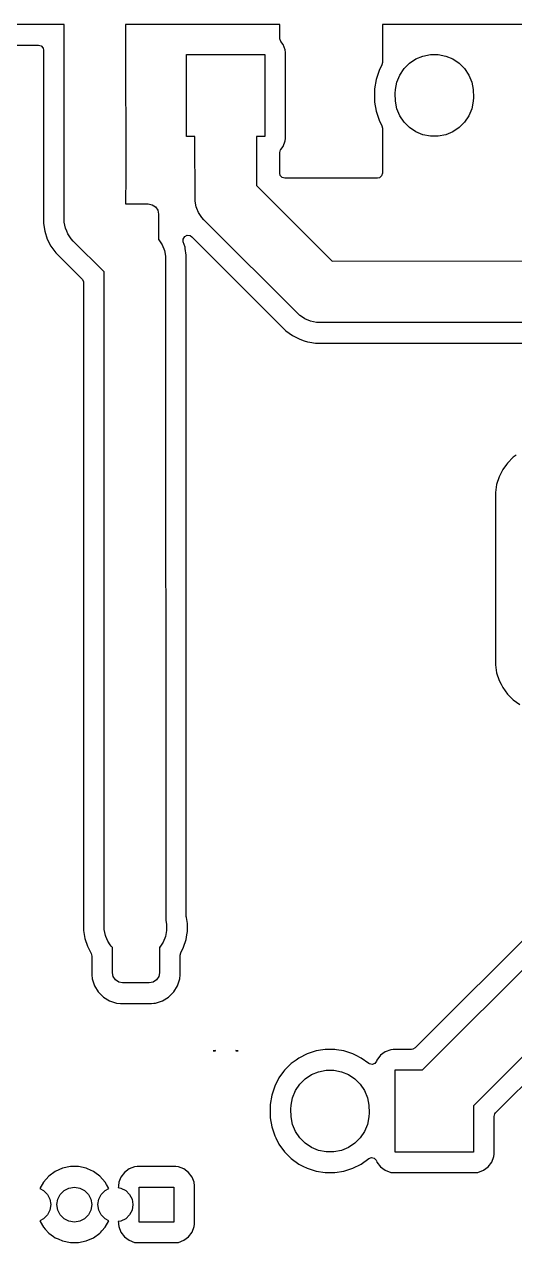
# Model space of a CAD drawing. Extents: x 180 to 322, y -217 to -139.
# Drawn here: x 266.78 to 278.72, y -190.18 to -160.5 of the extents above; entities that cross this region are included whole.
import ezdxf

# ---------------------------------------------------------------- set-up
doc = ezdxf.new("R2010")
doc.units = 0
doc.layers.add('BLACK', color=7, linetype='CONTINUOUS')

msp = doc.modelspace()

# ---------------------------------------------------------------- linework, layer by layer
at = {"layer": 'BLACK', "linetype": 'CONTINUOUS'}
for p, q in [((267.750972, -160.5), (264, -160.5)), ((267.753516, -164.4284), (267.750972, -160.5)), ((273, -160.5), (269.247408, -160.5)), ((269.247408, -160.5), (269.25, -164.5)), ((273, -160.840137), (273, -160.5)), ((284.5, -160.5), (275.5, -160.5)), ((275.5, -160.5), (275.5, -161.431489)), ((273.000316, -160.848984), (273, -160.840137)), ((266.440464, -161.0055), (267.1255, -161.0055)), ((267.1255, -161.0055), (267.192539, -161.025185)), ((267.192539, -161.025185), (267.238294, -161.077989)), ((267.238294, -161.077989), (267.2495, -161.1295)), ((267.2495, -161.1295), (267.2495, -165.346672)), ((273.024733, -160.914448), (273.000316, -160.848984)), ((273.079546, -160.987669), (273.024733, -160.914448)), ((273.129841, -161.122517), (273.079546, -160.987669)), ((273.136249, -161.182128), (273.129841, -161.122517)), ((270.73075, -163.23), (270.73075, -161.23)), ((270.73075, -161.23), (272.63575, -161.23)), ((272.63575, -161.23), (272.63575, -163.23)), ((273.13625, -163.277873), (273.136249, -161.182128)), ((275.5, -161.431489), (275.486485, -161.487784)), ((276.15899, -161.446208), (276.314245, -161.34247)), ((276.314245, -161.34247), (276.486754, -161.271014)), ((276.486754, -161.271014), (276.669889, -161.234587)), ((276.669889, -161.234587), (276.856611, -161.234587)), ((276.856611, -161.234587), (277.039746, -161.271014)), ((277.039746, -161.271014), (277.212255, -161.34247)), ((277.212255, -161.34247), (277.36751, -161.446208)), ((275.4167, -161.624744), (275.346028, -161.84225)), ((275.486485, -161.487784), (275.4167, -161.624744)), ((275.92322, -161.733495), (276.026958, -161.57824)), ((276.026958, -161.57824), (276.15899, -161.446208)), ((277.36751, -161.446208), (277.499542, -161.57824)), ((277.499542, -161.57824), (277.60328, -161.733495)), ((275.346028, -161.842253), (275.31025, -162.068146)), ((275.346028, -161.84225), (275.346028, -161.842253)), ((275.815337, -162.089139), (275.851764, -161.906004)), ((275.851764, -161.906004), (275.92322, -161.733495)), ((277.60328, -161.733495), (277.674736, -161.906004)), ((277.674736, -161.906004), (277.711163, -162.089139)), ((275.31025, -162.068146), (275.31025, -162.391853)), ((275.81075, -162.1825), (275.815337, -162.089139)), ((275.815337, -162.370861), (275.81075, -162.1825)), ((277.711163, -162.089139), (277.71575, -162.2775)), ((277.71575, -162.2775), (277.711163, -162.370861)), ((275.31025, -162.391853), (275.346028, -162.617746)), ((275.346028, -162.617746), (275.346028, -162.617749)), ((275.346028, -162.617749), (275.4167, -162.835255)), ((275.851764, -162.553996), (275.815337, -162.370861)), ((275.92322, -162.726505), (275.851764, -162.553996)), ((277.674736, -162.553996), (277.60328, -162.726505)), ((277.711163, -162.370861), (277.674736, -162.553996)), ((275.4167, -162.835255), (275.486485, -162.972214)), ((276.026958, -162.88176), (275.92322, -162.726505)), ((276.15899, -163.013792), (276.026958, -162.88176)), ((277.499542, -162.88176), (277.36751, -163.013792)), ((277.60328, -162.726505), (277.499542, -162.88176)), ((275.486485, -162.972214), (275.5, -163.028509)), ((275.5, -163.028509), (275.5, -164.126)), ((276.314245, -163.11753), (276.15899, -163.013792)), ((276.486754, -163.188986), (276.314245, -163.11753)), ((276.669889, -163.225413), (276.486754, -163.188986)), ((277.039746, -163.188986), (276.856611, -163.225413)), ((277.212255, -163.11753), (277.039746, -163.188986)), ((277.36751, -163.013792), (277.212255, -163.11753)), ((270.934653, -163.23), (270.73075, -163.23)), ((270.936861, -164.803513), (270.934653, -163.23)), ((272.63575, -163.23), (272.431145, -163.23)), ((272.431145, -163.23), (272.432819, -164.423418)), ((273.024721, -163.545566), (273.079546, -163.472331)), ((273.079546, -163.472331), (273.129841, -163.337483)), ((273.129841, -163.337483), (273.13625, -163.277873)), ((276.856611, -163.225413), (276.669889, -163.225413)), ((273, -163.619861), (273.019685, -163.552822)), ((273, -164.126), (273, -163.619861)), ((273.019685, -163.552822), (273.024721, -163.545566)), ((273.011206, -164.177511), (273, -164.126)), ((273.056961, -164.230315), (273.011206, -164.177511)), ((273.124, -164.25), (273.056961, -164.230315)), ((275.376, -164.25), (273.124, -164.25)), ((275.427511, -164.238794), (275.376, -164.25)), ((275.480315, -164.193039), (275.427511, -164.238794)), ((275.5, -164.126), (275.480315, -164.193039)), ((267.75, -164.5), (267.753516, -164.4284)), ((267.753611, -165.321763), (267.75, -164.5)), ((269.25, -164.5), (269.246982, -164.56144)), ((269.246982, -164.56144), (269.248352, -164.87325)), ((272.432819, -164.423418), (274.279401, -166.265965)), ((269.248352, -164.87325), (269.8, -164.87325)), ((269.8, -164.87325), (269.895671, -164.89228)), ((269.895671, -164.89228), (269.976777, -164.946473)), ((269.976777, -164.946473), (270.03097, -165.027579)), ((270.965544, -164.947713), (270.936861, -164.803513)), ((270.98066, -164.984205), (270.965544, -164.947713)), ((271.021809, -165.083548), (270.98066, -164.984205)), ((270.03097, -165.027579), (270.05, -165.12325)), ((270.05, -165.12325), (270.05, -165.742205)), ((271.103492, -165.205795), (271.021809, -165.083548)), ((271.15292, -165.26033), (271.103492, -165.205795)), ((273.489954, -167.592258), (271.15292, -165.26033)), ((267.2495, -165.346672), (267.28029, -165.541076)), ((267.28029, -165.541076), (267.341117, -165.72828)), ((267.782294, -165.465963), (267.753611, -165.321763)), ((267.813407, -165.541076), (267.782294, -165.465963)), ((267.838559, -165.601798), (267.813407, -165.541076)), ((267.341117, -165.72828), (267.430476, -165.903655)), ((267.889284, -165.677713), (267.838559, -165.601798)), ((267.920242, -165.724045), (267.889284, -165.677713)), ((267.96967, -165.77858), (267.920242, -165.724045)), ((268.725067, -166.53023), (267.96967, -165.77858)), ((270.05, -165.742205), (270.054758, -165.747455)), ((270.054758, -165.747455), (270.136441, -165.869702)), ((270.136441, -165.869702), (270.192705, -166.005536)), ((270.649935, -165.728924), (270.686015, -165.669091)), ((270.651929, -165.798763), (270.649935, -165.728924)), ((270.694709, -165.930423), (270.651929, -165.798763)), ((270.686015, -165.669091), (270.748716, -165.638263)), ((270.748716, -165.638263), (270.81813, -165.646228)), ((270.81813, -165.646228), (270.857542, -165.672766)), ((270.857542, -165.672766), (273.011921, -167.827145)), ((267.430476, -165.903655), (267.546172, -166.062896)), ((267.546172, -166.062896), (267.546174, -166.062898)), ((267.546174, -166.062898), (268.188181, -166.704905)), ((270.192705, -166.005536), (270.221389, -166.149737)), ((270.221389, -166.149737), (270.224965, -182.318787)), ((270.694709, -165.930426), (270.694709, -165.930423)), ((270.698946, -165.957173), (270.694709, -165.930426)), ((270.7255, -166.124828), (270.698946, -165.957173)), ((270.7255, -182.233979), (270.7255, -166.124828)), ((274.279401, -166.265965), (282.436074, -166.262899)), ((268.188181, -166.704905), (268.221666, -166.766228)), ((268.221666, -166.766228), (268.2245, -166.792586)), ((268.728611, -182.548191), (268.725067, -166.53023)), ((268.2245, -166.792586), (268.2245, -182.573422)), ((273.531167, -167.619795), (273.489954, -167.592258)), ((273.612202, -167.673941), (273.531167, -167.619795)), ((273.011921, -167.827145), (273.011922, -167.827146)), ((273.011922, -167.827146), (273.151104, -167.966328)), ((273.748036, -167.730205), (273.612202, -167.673941)), ((273.892237, -167.758889), (273.748036, -167.730205)), ((273.96575, -167.7625), (273.892237, -167.758889)), ((283.427603, -167.758943), (273.96575, -167.7625)), ((273.151104, -167.966328), (273.310345, -168.082024)), ((273.310345, -168.082024), (273.485725, -168.171384)), ((273.485725, -168.171384), (273.595875, -168.207174)), ((273.595875, -168.207174), (273.672923, -168.232209)), ((273.672923, -168.232209), (273.728468, -168.241006)), ((273.728468, -168.241006), (273.867328, -168.263)), ((273.867328, -168.263), (273.867333, -168.263)), ((273.867333, -168.263), (274.064166, -168.263)), ((274.064166, -168.263), (283.401583, -168.263)), ((278.518514, -171.223422), (278.430476, -171.344594)), ((278.546172, -171.185354), (278.518514, -171.223422)), ((278.546174, -171.185352), (278.546172, -171.185354)), ((278.685351, -171.046174), (278.546174, -171.185351)), ((278.546174, -171.185351), (278.546174, -171.185352)), ((278.685352, -171.046174), (278.685351, -171.046174)), ((278.685354, -171.046172), (278.685352, -171.046174)), ((278.753741, -170.996485), (278.685354, -171.046172)), ((278.341117, -171.51997), (278.28029, -171.707173)), ((278.430476, -171.344594), (278.341117, -171.51997)), ((278.28029, -171.707173), (278.2495, -171.901577)), ((278.2495, -171.901577), (278.2495, -176.098422)), ((278.2495, -176.098422), (278.28029, -176.292826)), ((278.28029, -176.292826), (278.341117, -176.480029)), ((278.341117, -176.480029), (278.389912, -176.575794)), ((278.389912, -176.575794), (278.430476, -176.655405)), ((278.430476, -176.655405), (278.546172, -176.814646)), ((278.546172, -176.814646), (278.685354, -176.953828)), ((278.685354, -176.953828), (278.844595, -177.069524)), ((281.385352, -180.346173), (276.298343, -185.433181)), ((276.474176, -185.97), (281.66967, -180.76967)), ((282.506105, -182.049703), (277.71575, -186.844517)), ((270.224965, -182.318787), (270.246388, -182.426487)), ((270.246388, -182.426487), (270.246388, -182.573513)), ((270.727027, -182.253377), (270.7255, -182.233979)), ((270.7505, -182.401577), (270.727027, -182.253377)), ((270.7505, -182.598421), (270.7505, -182.401577)), ((268.2245, -182.573422), (268.25529, -182.767826)), ((268.25529, -182.767826), (268.316117, -182.95503)), ((268.728611, -182.548513), (268.728611, -182.548191)), ((268.757294, -182.692713), (268.728611, -182.548513)), ((268.76765, -182.717714), (268.757294, -182.692713)), ((268.813559, -182.828548), (268.76765, -182.717714)), ((270.217705, -182.717713), (270.161441, -182.853547)), ((270.246388, -182.573513), (270.217705, -182.717713)), ((270.658883, -182.980026), (270.719709, -182.792826)), ((270.719709, -182.792826), (270.73845, -182.6745)), ((270.73845, -182.6745), (270.7505, -182.598421)), ((268.316117, -182.95503), (268.405477, -183.130406)), ((268.874445, -182.91967), (268.813559, -182.828548)), ((268.895242, -182.950795), (268.874445, -182.91967)), ((268.925, -182.983627), (268.895242, -182.950795)), ((268.925, -183.6), (268.925, -182.983627)), ((270.079758, -182.975795), (270.075, -182.980553)), ((270.075, -182.980553), (270.075, -183.6)), ((270.161441, -182.853547), (270.079758, -182.975795)), ((270.589014, -183.117151), (270.658881, -182.98003)), ((270.658881, -182.980029), (270.658883, -182.980026)), ((270.658881, -182.98003), (270.658881, -182.980029)), ((268.405477, -183.130406), (268.406226, -183.131628)), ((268.406226, -183.131628), (268.406382, -183.132182)), ((268.406382, -183.132182), (268.407688, -183.134745)), ((268.407688, -183.134745), (268.407178, -183.135004)), ((268.407178, -183.135004), (268.4245, -183.19642)), ((268.4245, -183.19642), (268.4245, -183.650001)), ((270.575499, -183.173445), (270.589014, -183.117151)), ((270.5755, -183.650009), (270.575499, -183.173445)), ((268.4245, -183.650001), (268.424501, -183.650019)), ((268.424501, -183.650019), (268.435, -183.752796)), ((268.94403, -183.695671), (268.925, -183.6)), ((270.075, -183.6), (270.05597, -183.695671)), ((270.564999, -183.752797), (270.5755, -183.650009)), ((268.435, -183.752796), (268.435001, -183.752799)), ((268.435001, -183.752799), (268.490185, -183.919331)), ((268.490185, -183.919331), (268.490186, -183.919334)), ((268.490186, -183.919334), (268.582288, -184.068656)), ((268.998223, -183.776777), (268.94403, -183.695671)), ((269.079329, -183.83097), (268.998223, -183.776777)), ((269.175, -183.85), (269.079329, -183.83097)), ((269.825, -183.85), (269.175, -183.85)), ((269.920671, -183.83097), (269.825, -183.85)), ((270.001777, -183.776777), (269.920671, -183.83097)), ((270.05597, -183.695671), (270.001777, -183.776777)), ((270.417712, -184.068656), (270.509814, -183.919334)), ((270.509814, -183.919334), (270.564999, -183.752797)), ((268.582288, -184.068656), (268.706344, -184.192712)), ((268.706344, -184.192712), (268.855666, -184.284814)), ((268.855666, -184.284814), (269.022203, -184.339999)), ((269.977797, -184.339999), (270.144334, -184.284814)), ((270.144334, -184.284814), (270.293656, -184.192712)), ((270.293656, -184.192712), (270.417712, -184.068656)), ((269.022203, -184.339999), (269.124991, -184.3505)), ((269.124991, -184.3505), (269.875008, -184.350499)), ((269.875008, -184.350499), (269.875016, -184.350498)), ((269.875016, -184.350498), (269.875019, -184.350498)), ((269.875019, -184.350498), (269.931302, -184.344748)), ((269.931302, -184.344748), (269.977797, -184.339999)), ((274.108896, -185.4695), (274.046372, -185.479403)), ((274.337604, -185.4695), (274.108896, -185.4695)), ((274.378062, -185.475908), (274.337604, -185.4695)), ((275.762873, -185.469501), (275.703266, -185.475908)), ((275.762879, -185.4695), (275.762873, -185.469501)), ((276.210662, -185.4695), (275.762879, -185.4695)), ((276.23702, -185.466666), (276.210662, -185.4695)), ((276.298343, -185.433181), (276.23702, -185.466666)), ((271.433249, -185.49149), (271.379522, -185.5)), ((271.379522, -185.5), (271.43325, -185.5)), ((271.43325, -185.49149), (271.433249, -185.49149)), ((271.43325, -185.5), (271.43325, -185.49149)), ((271.986977, -185.5), (271.93325, -185.49149)), ((271.93325, -185.49149), (271.93325, -185.5)), ((271.93325, -185.5), (271.986977, -185.5)), ((273.395801, -185.72767), (273.276684, -185.814214)), ((273.461711, -185.679783), (273.395801, -185.72767)), ((273.665494, -185.57595), (273.461711, -185.679783)), ((273.883, -185.505278), (273.665494, -185.57595)), ((273.883003, -185.505278), (273.883, -185.505278)), ((274.046372, -185.479403), (273.883003, -185.505278)), ((274.563498, -185.505278), (274.378062, -185.475908)), ((274.781005, -185.57595), (274.563498, -185.505278)), ((274.863291, -185.617877), (274.781005, -185.57595)), ((274.984788, -185.679783), (274.863291, -185.617877)), ((275.1675, -185.812531), (274.984788, -185.679783)), ((275.356558, -185.755541), (275.314686, -185.811474)), ((275.366953, -185.72767), (275.356558, -185.755541)), ((275.366956, -185.727664), (275.366953, -185.72767)), ((275.453202, -185.612455), (275.366956, -185.727664)), ((275.453205, -185.612452), (275.453202, -185.612455)), ((275.568414, -185.526206), (275.453205, -185.612452)), ((275.568421, -185.526202), (275.568414, -185.526206)), ((275.703266, -185.475908), (275.568421, -185.526202)), ((278.252563, -187.015909), (279.768473, -185.5)), ((273.094102, -186.004648), (272.980533, -186.160961)), ((273.114964, -185.975934), (273.094102, -186.004648)), ((273.114966, -185.975932), (273.114964, -185.975934)), ((273.276681, -185.814216), (273.114966, -185.975931)), ((273.114966, -185.975931), (273.114966, -185.975932)), ((273.276682, -185.814216), (273.276681, -185.814216)), ((273.276684, -185.814214), (273.276682, -185.814216)), ((273.774245, -186.08247), (273.946754, -186.011014)), ((273.946754, -186.011014), (274.129889, -185.974587)), ((274.129889, -185.974587), (274.316611, -185.974587)), ((274.316611, -185.974587), (274.499746, -186.011014)), ((274.499746, -186.011014), (274.672255, -186.08247)), ((275.180949, -185.821039), (275.1675, -185.812531)), ((275.249222, -185.835891), (275.180949, -185.821039)), ((275.314686, -185.811474), (275.249222, -185.835891)), ((275.81075, -187.97), (275.81075, -185.97)), ((275.81075, -185.97), (276.474176, -185.97)), ((272.980533, -186.160961), (272.8767, -186.364744)), ((273.38322, -186.473495), (273.486958, -186.31824)), ((273.486958, -186.31824), (273.61899, -186.186208)), ((273.61899, -186.186208), (273.774245, -186.08247)), ((274.672255, -186.08247), (274.82751, -186.186208)), ((274.82751, -186.186208), (274.959542, -186.31824)), ((274.959542, -186.31824), (275.06328, -186.473495)), ((272.806028, -186.582253), (272.77025, -186.808146)), ((272.8767, -186.364744), (272.806028, -186.58225)), ((272.806028, -186.58225), (272.806028, -186.582253)), ((273.275337, -186.829139), (273.311764, -186.646004)), ((273.311764, -186.646004), (273.38322, -186.473495)), ((275.06328, -186.473495), (275.134736, -186.646004)), ((275.134736, -186.646004), (275.171163, -186.829139)), ((272.77025, -186.808146), (272.77025, -187.131853)), ((273.27075, -186.9225), (273.275337, -186.829139)), ((273.275337, -187.110861), (273.27075, -186.9225)), ((275.171163, -186.829139), (275.17575, -187.0175)), ((277.71575, -186.844517), (277.71575, -187.97)), ((272.77025, -187.131853), (272.806028, -187.357746)), ((273.311764, -187.293996), (273.275337, -187.110861)), ((275.171163, -187.110861), (275.134736, -187.293996)), ((275.17575, -187.0175), (275.171163, -187.110861)), ((278.216249, -187.103584), (278.235933, -187.036546)), ((278.21625, -188.017873), (278.216249, -187.103584)), ((278.235933, -187.036546), (278.252563, -187.015909)), ((272.806028, -187.357746), (272.806028, -187.357749)), ((272.806028, -187.357749), (272.8767, -187.575255)), ((273.38322, -187.466505), (273.311764, -187.293996)), ((273.486958, -187.62176), (273.38322, -187.466505)), ((275.06328, -187.466505), (274.959542, -187.62176)), ((275.134736, -187.293996), (275.06328, -187.466505)), ((272.8767, -187.575255), (272.902178, -187.625258)), ((272.902178, -187.625258), (272.980533, -187.779038)), ((272.980533, -187.779038), (273.114964, -187.964066)), ((273.61899, -187.753792), (273.486958, -187.62176)), ((273.774245, -187.85753), (273.61899, -187.753792)), ((274.82751, -187.753792), (274.672255, -187.85753)), ((274.959542, -187.62176), (274.82751, -187.753792)), ((273.114964, -187.964066), (273.276684, -188.125786)), ((273.276684, -188.125786), (273.461712, -188.260217)), ((273.946754, -187.928986), (273.774245, -187.85753)), ((274.129889, -187.965413), (273.946754, -187.928986)), ((274.316611, -187.965413), (274.129889, -187.965413)), ((274.499746, -187.928986), (274.316611, -187.965413)), ((274.672255, -187.85753), (274.499746, -187.928986)), ((274.984788, -188.260217), (275.167495, -188.127472)), ((275.167495, -188.127472), (275.233296, -188.103994)), ((275.233296, -188.103994), (275.30135, -188.119819)), ((275.30135, -188.119819), (275.350045, -188.169924)), ((277.71575, -187.97), (275.81075, -187.97)), ((278.159546, -188.212331), (278.209841, -188.077483)), ((278.209841, -188.077483), (278.21625, -188.017873)), ((267.712431, -188.364948), (267.534702, -188.444076)), ((267.902726, -188.3245), (267.712431, -188.364948)), ((268.097274, -188.3245), (267.902726, -188.3245)), ((268.287569, -188.364948), (268.097274, -188.3245)), ((268.287571, -188.364949), (268.287569, -188.364948)), ((268.315867, -188.377547), (268.287571, -188.364949)), ((268.465297, -188.444076), (268.315867, -188.377547)), ((269.332664, -188.381206), (269.217455, -188.467452)), ((269.332671, -188.381202), (269.332664, -188.381206)), ((269.467516, -188.330908), (269.332671, -188.381202)), ((269.527123, -188.324501), (269.467516, -188.330908)), ((269.527129, -188.3245), (269.527123, -188.324501)), ((270.472864, -188.3245), (269.527129, -188.3245)), ((270.472873, -188.3245), (270.472864, -188.3245)), ((270.472881, -188.3245), (270.472873, -188.3245)), ((270.472883, -188.324501), (270.472881, -188.3245)), ((270.532483, -188.330908), (270.472883, -188.324501)), ((270.667328, -188.381202), (270.532482, -188.330908)), ((270.532482, -188.330908), (270.532483, -188.330908)), ((270.667335, -188.381206), (270.667328, -188.381202)), ((270.782544, -188.467452), (270.667335, -188.381206)), ((273.461712, -188.260217), (273.559841, -188.310216)), ((273.559841, -188.310216), (273.665494, -188.364049)), ((273.665494, -188.364049), (273.883001, -188.434721)), ((273.883001, -188.434721), (273.883002, -188.434721)), ((273.883002, -188.434721), (273.883005, -188.434722)), ((273.883005, -188.434722), (274.108896, -188.4705)), ((274.337604, -188.4705), (274.563495, -188.434722)), ((274.563495, -188.434722), (274.563498, -188.434721)), ((274.563498, -188.434721), (274.563499, -188.434721)), ((274.563499, -188.434721), (274.781005, -188.364049)), ((274.781005, -188.364049), (274.781005, -188.364048)), ((274.781005, -188.364048), (274.781008, -188.364048)), ((274.781008, -188.364048), (274.984788, -188.260217)), ((275.350045, -188.169924), (275.356558, -188.184459)), ((275.356558, -188.184459), (275.366952, -188.212328)), ((275.366952, -188.212328), (275.366956, -188.212335)), ((275.366956, -188.212335), (275.453202, -188.327544)), ((275.453202, -188.327544), (275.453205, -188.327547)), ((275.453205, -188.327547), (275.568414, -188.413793)), ((275.568414, -188.413793), (275.568421, -188.413797)), ((275.568421, -188.413797), (275.703267, -188.464091)), ((277.823233, -188.464091), (277.958081, -188.413796)), ((277.958081, -188.413796), (278.073296, -188.327546)), ((278.073296, -188.327546), (278.159546, -188.212331)), ((267.247129, -188.703009), (267.157105, -188.858933)), ((267.377302, -188.558435), (267.247129, -188.703009)), ((267.377305, -188.558433), (267.377302, -188.558435)), ((267.534702, -188.444076), (267.377305, -188.558433)), ((268.501666, -188.4705), (268.465297, -188.444076)), ((268.622692, -188.558431), (268.501666, -188.4705)), ((268.622693, -188.558432), (268.622692, -188.558431)), ((268.622694, -188.558433), (268.622693, -188.558432)), ((268.622697, -188.558435), (268.622694, -188.558433)), ((268.75287, -188.703008), (268.622697, -188.558435)), ((268.783824, -188.756622), (268.75287, -188.703008)), ((269.080909, -188.717517), (269.0745, -188.777127)), ((269.08632, -188.703009), (269.080909, -188.717517)), ((269.131202, -188.582671), (269.08632, -188.703009)), ((269.131206, -188.582664), (269.131202, -188.582671)), ((269.217452, -188.467455), (269.131206, -188.582664)), ((269.217455, -188.467452), (269.217452, -188.467455)), ((270.782547, -188.467455), (270.782544, -188.467452)), ((270.868793, -188.582664), (270.782547, -188.467455)), ((270.868797, -188.582671), (270.868793, -188.582664)), ((270.913679, -188.703008), (270.868797, -188.582671)), ((270.919091, -188.717517), (270.913679, -188.703008)), ((270.925499, -188.777128), (270.919091, -188.717517)), ((274.108896, -188.4705), (274.108897, -188.4705)), ((274.108897, -188.4705), (274.337603, -188.4705)), ((274.337603, -188.4705), (274.337604, -188.4705)), ((275.703267, -188.464091), (275.703266, -188.464091)), ((275.703266, -188.464091), (275.710194, -188.464835)), ((275.710194, -188.464835), (275.762877, -188.4705)), ((275.762877, -188.4705), (277.763622, -188.470499)), ((277.763622, -188.470499), (277.823233, -188.464091)), ((267.157105, -188.858933), (267.249809, -188.906168)), ((267.249809, -188.906168), (267.343832, -189.000191)), ((267.343832, -189.000191), (267.404199, -189.118668)), ((267.595801, -189.118668), (267.656168, -189.000191)), ((267.656168, -189.000191), (267.750191, -188.906168)), ((267.750191, -188.906168), (267.868668, -188.845801)), ((267.868668, -188.845801), (268, -188.825)), ((268, -188.825), (268.131332, -188.845801)), ((268.131332, -188.845801), (268.249809, -188.906168)), ((268.249809, -188.906168), (268.343832, -189.000191)), ((268.343832, -189.000191), (268.404199, -189.118668)), ((268.595801, -189.118668), (268.656168, -189.000191)), ((268.656168, -189.000191), (268.750191, -188.906168)), ((268.750191, -188.906168), (268.842894, -188.858933)), ((268.842894, -188.858933), (268.783824, -188.756622)), ((269.0745, -188.797312), (269.06342, -188.835044)), ((269.06342, -188.835044), (269.131332, -188.845801)), ((269.0745, -188.777127), (269.0745, -188.777134)), ((269.0745, -188.777134), (269.0745, -188.777135)), ((269.0745, -188.777135), (269.0745, -188.797312)), ((269.131332, -188.845801), (269.249809, -188.906168)), ((269.249809, -188.906168), (269.343832, -189.000191)), ((269.343832, -189.000191), (269.404199, -189.118668)), ((269.575, -189.675), (269.575, -188.825)), ((269.575, -188.825), (270.425, -188.825)), ((270.425, -188.825), (270.425, -189.675)), ((270.925499, -189), (270.925499, -188.777128)), ((270.9255, -189.722873), (270.925499, -189)), ((267.404199, -189.118668), (267.425, -189.25)), ((267.425, -189.25), (267.404199, -189.381332)), ((267.575, -189.25), (267.595801, -189.118668)), ((267.595801, -189.381332), (267.575, -189.25)), ((268.404199, -189.118668), (268.425, -189.25)), ((268.425, -189.25), (268.404199, -189.381332)), ((268.575, -189.25), (268.595801, -189.118668)), ((268.595801, -189.381332), (268.575, -189.25)), ((269.404199, -189.118668), (269.425, -189.25)), ((269.425, -189.25), (269.404199, -189.381332)), ((267.249809, -189.593832), (267.157106, -189.641066)), ((267.343832, -189.499809), (267.249809, -189.593832)), ((267.404199, -189.381332), (267.343832, -189.499809)), ((267.656168, -189.499809), (267.595801, -189.381332)), ((267.750191, -189.593832), (267.656168, -189.499809)), ((267.868668, -189.654199), (267.750191, -189.593832)), ((268.249809, -189.593832), (268.131332, -189.654199)), ((268.343832, -189.499809), (268.249809, -189.593832)), ((268.404199, -189.381332), (268.343832, -189.499809)), ((268.656168, -189.499809), (268.595801, -189.381332)), ((268.750191, -189.593832), (268.656168, -189.499809)), ((268.842893, -189.641066), (268.750191, -189.593832)), ((269.249809, -189.593832), (269.131332, -189.654199)), ((269.343832, -189.499809), (269.249809, -189.593832)), ((269.404199, -189.381332), (269.343832, -189.499809)), ((267.157106, -189.641066), (267.169266, -189.662128)), ((267.169266, -189.662128), (267.24713, -189.796992)), ((267.24713, -189.796992), (267.292476, -189.847354)), ((267.292476, -189.847354), (267.377302, -189.941564)), ((268, -189.675), (267.868668, -189.654199)), ((268.131332, -189.654199), (268, -189.675)), ((268.622692, -189.941569), (268.644513, -189.917335)), ((268.644513, -189.917335), (268.672607, -189.886132)), ((268.672607, -189.886132), (268.75287, -189.796992)), ((268.75287, -189.796992), (268.842893, -189.641066)), ((269.131332, -189.654199), (269.068032, -189.664224)), ((269.068032, -189.664224), (269.0745, -189.70268)), ((269.0745, -189.70268), (269.0745, -189.722867)), ((269.0745, -189.722867), (269.074501, -189.722876)), ((269.074501, -189.722876), (269.080908, -189.782483)), ((269.080908, -189.782483), (269.131202, -189.917328)), ((269.131202, -189.917328), (269.131206, -189.917335)), ((269.131206, -189.917335), (269.217452, -190.032544)), ((270.425, -189.675), (269.575, -189.675)), ((270.782546, -190.032546), (270.868796, -189.917331)), ((270.868796, -189.917331), (270.919091, -189.782483)), ((270.919091, -189.782483), (270.9255, -189.722873)), ((267.377302, -189.941564), (267.377305, -189.941566)), ((267.377305, -189.941566), (267.377308, -189.941569)), ((267.377308, -189.941569), (267.495352, -190.027333)), ((267.495352, -190.027333), (267.534702, -190.055923)), ((267.534702, -190.055923), (267.602926, -190.086297)), ((267.602926, -190.086297), (267.712429, -190.135051)), ((267.712429, -190.135051), (267.902726, -190.1755)), ((267.902726, -190.1755), (268.097274, -190.1755)), ((268.097274, -190.1755), (268.287571, -190.135051)), ((268.287571, -190.135051), (268.465299, -190.055922)), ((268.465299, -190.055922), (268.622692, -189.941569)), ((269.217452, -190.032544), (269.217455, -190.032547)), ((269.217455, -190.032547), (269.332664, -190.118793)), ((269.332664, -190.118793), (269.332671, -190.118797)), ((269.332671, -190.118797), (269.467517, -190.169091)), ((269.467517, -190.169091), (269.467516, -190.169091)), ((269.467516, -190.169091), (269.474444, -190.169835)), ((269.474444, -190.169835), (269.527127, -190.1755)), ((269.527127, -190.1755), (270.472872, -190.175499)), ((270.472872, -190.175499), (270.532483, -190.169091)), ((270.532483, -190.169091), (270.667331, -190.118796)), ((270.667331, -190.118796), (270.782546, -190.032546))]:
    msp.add_line(p, q, dxfattribs=at)

doc.saveas('drawing.dxf')
